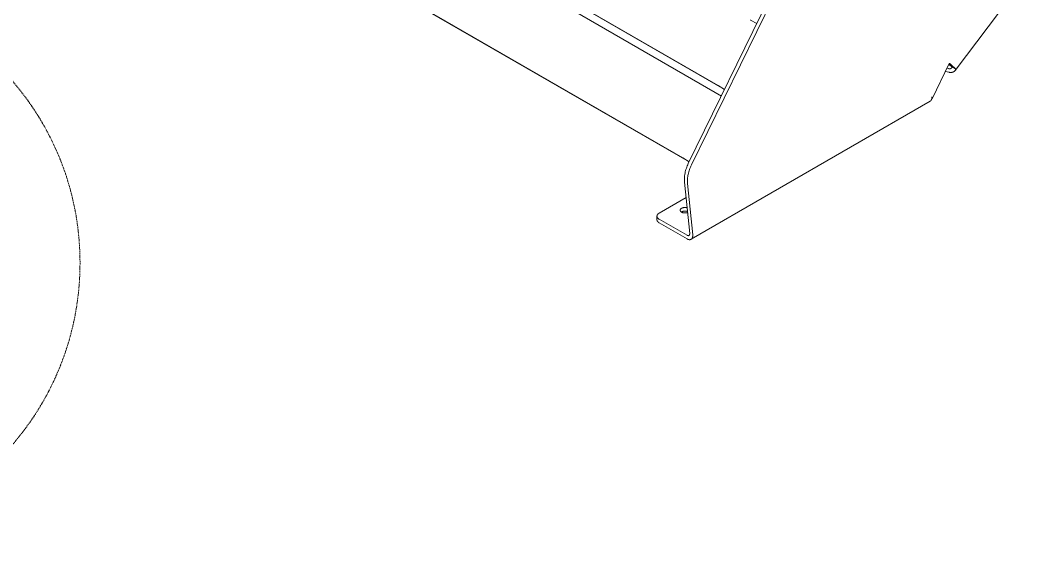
# Model space of a CAD drawing. Header units: millimetres. Extents: x 143 to 4970, y 293 to 3610.
# Drawn here: x 3321 to 4507, y 790 to 1408 of the extents above; entities that cross this region are included whole.
import ezdxf

# ---------------------------------------------------------------- set-up
doc = ezdxf.new("R2010")
doc.units = ezdxf.units.MM
doc.linetypes.add('HIDDEN', pattern=[1.905, 1.27, -0.635])
doc.layers.add('ZANO_R', color=7, linetype='Continuous', lineweight=0)
doc.layers.add('ZANO_R_przerywana', color=7, linetype='HIDDEN', lineweight=0)

msp = doc.modelspace()

# ---------------------------------------------------------------- linework, layer by layer
at = {"layer": 'ZANO_R'}
for p, q in [((3406.5, 1758.6), (4148.9, 1330)), ((3401.2, 1751.7), (4145.5, 1321.9)), ((4156.7, 1325.4), (3419.4, 1751)), ((3352.9, 1679.6), (4107, 1244.2)), ((4114.7, 1239.7), (3365.8, 1672)), ((4270.9, 1558.8), (4113.6, 1237.5)), ((4274.6, 1557.3), (4117.3, 1235.9)), ((4506.9, 1449.4), (4430, 1347.9)), ((4187.5, 1407.6), (4187.5, 1407.7)), ((4187.5, 1407.6), (4194.8, 1403.4)), ((4402.6, 1314.3), (4423.1, 1356.2)), ((4426.3, 1351.8), (4422.5, 1355.2)), ((4423.1, 1356.2), (4423.4, 1356)), ((4423.4, 1356), (4423.8, 1355.8)), ((4423.8, 1355.8), (4424.2, 1355.6)), ((4424.2, 1355.6), (4424.5, 1355.3)), ((4424.5, 1355.3), (4424.8, 1355.1)), ((4424.8, 1355.1), (4430.9, 1349.5)), ((4426.2, 1351.7), (4426.3, 1351.8)), ((4426.2, 1351.6), (4426.2, 1351.7)), ((4426.2, 1351.5), (4426.2, 1351.6)), ((4426.2, 1351.6), (4426.2, 1351.6)), ((4430.9, 1349.5), (4426.3, 1351.8)), ((4418.5, 1346.8), (4422.4, 1345.8)), ((4422.4, 1350.1), (4420.3, 1350.6)), ((4422.4, 1350.1), (4422.6, 1350)), ((4422.8, 1345.7), (4422.4, 1345.8)), ((4422.6, 1350), (4422.7, 1350)), ((4422.7, 1350), (4422.9, 1350)), ((4423.1, 1345.7), (4422.8, 1345.7)), ((4422.9, 1350), (4423, 1350)), ((4423, 1350), (4423, 1349.9)), ((4423, 1349.9), (4423.1, 1349.9)), ((4423.1, 1349.9), (4423.2, 1349.9)), ((4423.4, 1345.6), (4423.1, 1345.7)), ((4423.2, 1349.9), (4423.3, 1349.9)), ((4423.3, 1349.9), (4423.4, 1349.9)), ((4423.4, 1349.9), (4423.4, 1349.9)), ((4423.4, 1349.9), (4423.5, 1349.9)), ((4423.6, 1345.6), (4423.4, 1345.6)), ((4423.5, 1349.9), (4423.6, 1349.9)), ((4423.6, 1349.9), (4423.7, 1349.9)), ((4423.8, 1345.6), (4423.6, 1345.6)), ((4423.7, 1349.9), (4423.7, 1349.9)), ((4423.7, 1349.9), (4423.8, 1349.9)), ((4423.8, 1349.9), (4423.9, 1349.9)), ((4424, 1345.5), (4423.8, 1345.6)), ((4423.9, 1349.9), (4424, 1349.9)), ((4424, 1349.9), (4424.1, 1350)), ((4424.1, 1345.5), (4424, 1345.5)), ((4424.1, 1350), (4424.1, 1350)), ((4424.1, 1350), (4424.2, 1350)), ((4424.3, 1345.5), (4424.1, 1345.5)), ((4424.2, 1350), (4424.3, 1350)), ((4424.3, 1350), (4424.4, 1350)), ((4424.5, 1345.5), (4424.3, 1345.5)), ((4424.4, 1350), (4424.5, 1350.1)), ((4424.4, 1350), (4424.4, 1350)), ((4424.5, 1350.1), (4424.6, 1350.1)), ((4424.7, 1345.5), (4424.5, 1345.5)), ((4424.6, 1350.1), (4424.6, 1350.1)), ((4424.6, 1350.1), (4424.7, 1350.1)), ((4424.7, 1350.1), (4424.8, 1350.2)), ((4424.8, 1345.5), (4424.7, 1345.5)), ((4424.8, 1350.2), (4424.9, 1350.2)), ((4425, 1345.5), (4424.8, 1345.5)), ((4424.9, 1350.2), (4424.9, 1350.2)), ((4424.9, 1350.2), (4425, 1350.2)), ((4425, 1350.2), (4425, 1350.3)), ((4425, 1350.3), (4425.1, 1350.3)), ((4425.2, 1345.5), (4425, 1345.5)), ((4425.1, 1350.3), (4425.2, 1350.4)), ((4425.2, 1350.4), (4425.2, 1350.4)), ((4425.2, 1350.4), (4425.3, 1350.4)), ((4425.3, 1345.5), (4425.2, 1345.5)), ((4425.3, 1350.4), (4425.4, 1350.5)), ((4425.5, 1345.5), (4425.3, 1345.5)), ((4425.4, 1350.5), (4425.5, 1350.6)), ((4425.4, 1350.5), (4425.4, 1350.5)), ((4425.5, 1350.6), (4425.5, 1350.6)), ((4425.5, 1350.6), (4425.6, 1350.6)), ((4425.7, 1345.6), (4425.5, 1345.5)), ((4425.6, 1350.6), (4425.6, 1350.7)), ((4425.6, 1350.7), (4425.7, 1350.7)), ((4425.7, 1350.7), (4425.7, 1350.8)), ((4425.7, 1350.8), (4425.8, 1350.8)), ((4425.9, 1345.6), (4425.7, 1345.6)), ((4425.8, 1350.9), (4425.9, 1351)), ((4425.8, 1350.8), (4425.8, 1350.9)), ((4425.8, 1350.9), (4425.8, 1350.9)), ((4425.9, 1351), (4425.9, 1351.1)), ((4425.9, 1351.1), (4426, 1351.1)), ((4426, 1345.6), (4425.9, 1345.6)), ((4426, 1351.2), (4426.1, 1351.3)), ((4426, 1351.1), (4426, 1351.2)), ((4426, 1351.2), (4426, 1351.2)), ((4426.2, 1345.6), (4426, 1345.6)), ((4426.1, 1351.4), (4426.1, 1351.5)), ((4426.1, 1351.5), (4426.2, 1351.5)), ((4426.1, 1351.3), (4426.1, 1351.4)), ((4426.1, 1351.3), (4426.1, 1351.3)), ((4426.4, 1345.7), (4426.2, 1345.6)), ((4426.5, 1345.7), (4426.4, 1345.7)), ((4426.7, 1345.7), (4426.5, 1345.7)), ((4426.8, 1345.8), (4426.7, 1345.7)), ((4427, 1345.8), (4426.8, 1345.8)), ((4427.2, 1345.9), (4427, 1345.8)), ((4427.3, 1345.9), (4427.2, 1345.9)), ((4427.5, 1346), (4427.3, 1345.9)), ((4427.6, 1346), (4427.5, 1346)), ((4427.8, 1346.1), (4427.6, 1346)), ((4427.9, 1346.2), (4427.8, 1346.1)), ((4428.1, 1346.2), (4427.9, 1346.2)), ((4428.2, 1346.3), (4428.1, 1346.2)), ((4428.3, 1346.4), (4428.2, 1346.3)), ((4428.5, 1346.5), (4428.3, 1346.4)), ((4428.6, 1346.6), (4428.5, 1346.5)), ((4428.7, 1346.6), (4428.6, 1346.6)), ((4428.9, 1346.7), (4428.7, 1346.6)), ((4429, 1346.8), (4428.9, 1346.7)), ((4429.1, 1346.9), (4429, 1346.8)), ((4429.2, 1347), (4429.1, 1346.9)), ((4429.3, 1347.1), (4429.2, 1347)), ((4429.5, 1347.2), (4429.3, 1347.1)), ((4429.6, 1347.3), (4429.5, 1347.2)), ((4429.7, 1347.4), (4429.6, 1347.3)), ((4429.8, 1347.5), (4429.7, 1347.4)), ((4429.9, 1347.7), (4429.8, 1347.5)), ((4430, 1347.8), (4429.9, 1347.7)), ((4430.1, 1348), (4430, 1347.9)), ((4430, 1347.9), (4430, 1347.8)), ((4430.2, 1348.1), (4430.1, 1348)), ((4430.3, 1348.3), (4430.2, 1348.1)), ((4430.4, 1348.4), (4430.3, 1348.3)), ((4430.5, 1348.6), (4430.4, 1348.5)), ((4430.4, 1348.5), (4430.4, 1348.4)), ((4430.6, 1348.8), (4430.5, 1348.6)), ((4430.7, 1349), (4430.6, 1348.9)), ((4430.6, 1348.9), (4430.6, 1348.8)), ((4430.8, 1349.3), (4430.7, 1349.1)), ((4430.7, 1349.1), (4430.7, 1349)), ((4430.9, 1349.5), (4430.8, 1349.4)), ((4430.8, 1349.4), (4430.8, 1349.3)), ((4148.9, 1330), (4156.7, 1325.4)), ((4145.6, 1321.9), (4145.5, 1321.9)), ((4145.6, 1321.9), (4152.9, 1317.6)), ((4402.3, 1316.8), (4402.6, 1314.3)), ((4402.3, 1316.4), (4402.3, 1316.6)), ((4402.4, 1316.1), (4402.3, 1316.4)), ((4402.4, 1315.8), (4402.4, 1316.1)), ((4400.4, 1311.5), (4117, 1147.9)), ((4400.5, 1311.5), (4400.4, 1311.5)), ((4400.6, 1311.6), (4400.5, 1311.5)), ((4400.7, 1311.7), (4400.6, 1311.6)), ((4400.8, 1311.8), (4400.7, 1311.7)), ((4400.9, 1311.9), (4400.8, 1311.8)), ((4401, 1312), (4400.9, 1311.9)), ((4401.1, 1312.1), (4401, 1312)), ((4401.2, 1312.2), (4401.1, 1312.1)), ((4401.3, 1312.3), (4401.2, 1312.2)), ((4401.4, 1312.4), (4401.3, 1312.3)), ((4401.5, 1312.5), (4401.4, 1312.4)), ((4401.6, 1312.6), (4401.5, 1312.5)), ((4401.7, 1312.9), (4401.6, 1312.8)), ((4401.6, 1312.8), (4401.6, 1312.6)), ((4401.8, 1313), (4401.7, 1312.9)), ((4401.9, 1313.1), (4401.8, 1313)), ((4402, 1313.4), (4401.9, 1313.3)), ((4401.9, 1313.3), (4401.9, 1313.1)), ((4402.1, 1313.6), (4402, 1313.5)), ((4402, 1313.5), (4402, 1313.4)), ((4402.2, 1314), (4402.1, 1313.9)), ((4402.1, 1313.9), (4402.1, 1313.8)), ((4402.1, 1313.8), (4402.1, 1313.6)), ((4402.2, 1314.5), (4402.3, 1314.7)), ((4402.2, 1314.5), (4402.2, 1314.3)), ((4402.6, 1314.3), (4402.2, 1314.5)), ((4402.2, 1314.3), (4402.2, 1314.2)), ((4402.2, 1314.2), (4402.2, 1314)), ((4402.3, 1315.3), (4402.4, 1315.6)), ((4402.3, 1315), (4402.3, 1315.3)), ((4402.3, 1314.7), (4402.3, 1315)), ((4402.4, 1315.6), (4402.4, 1315.8)), ((4107, 1244.2), (4114.7, 1239.7)), ((4111.9, 1233.4), (4111.4, 1232)), ((4112.4, 1234.8), (4111.9, 1233.4)), ((4113, 1236.1), (4112.4, 1234.8)), ((4113.6, 1237.5), (4113, 1236.1)), ((4116.1, 1233.2), (4115.5, 1231.8)), ((4116.6, 1234.6), (4116.1, 1233.2)), ((4117.3, 1235.9), (4116.6, 1234.6)), ((4109.2, 1222.1), (4109.1, 1221.4)), ((4109.1, 1221.4), (4109.1, 1220.7)), ((4109.3, 1222.8), (4109.2, 1222.1)), ((4109.4, 1224.2), (4109.3, 1223.5)), ((4109.3, 1223.5), (4109.3, 1222.8)), ((4109.5, 1224.9), (4109.4, 1224.2)), ((4109.8, 1226.3), (4109.5, 1224.9)), ((4110.1, 1227.8), (4109.8, 1226.3)), ((4110.5, 1229.2), (4110.1, 1227.8)), ((4110.9, 1230.6), (4110.5, 1229.2)), ((4111.4, 1232), (4110.9, 1230.6)), ((4112.9, 1221.2), (4112.8, 1220.5)), ((4113, 1221.9), (4112.9, 1221.2)), ((4113.1, 1222.6), (4113, 1221.9)), ((4113.2, 1223.3), (4113.1, 1222.6)), ((4113.5, 1224.7), (4113.2, 1223.3)), ((4113.8, 1226.2), (4113.5, 1224.7)), ((4114.1, 1227.6), (4113.8, 1226.2)), ((4114.5, 1229), (4114.1, 1227.6)), ((4115, 1230.4), (4114.5, 1229)), ((4115.5, 1231.8), (4115, 1230.4)), ((4109.1, 1220.7), (4109, 1220)), ((4109, 1220), (4109, 1219.3)), ((4109, 1219.3), (4109, 1218.6)), ((4109, 1218.6), (4109, 1218)), ((4109, 1218), (4109, 1217.3)), ((4109, 1217.3), (4109.1, 1216.7)), ((4109.1, 1216.7), (4109.1, 1216)), ((4109.1, 1216), (4109.2, 1215.4)), ((4109.2, 1215.4), (4115.3, 1154.8)), ((4112.8, 1219.8), (4112.7, 1219.1)), ((4112.7, 1219.1), (4112.7, 1218.4)), ((4112.7, 1218.4), (4112.7, 1217.7)), ((4112.7, 1217.7), (4112.7, 1217.1)), ((4112.7, 1217.1), (4112.7, 1216.4)), ((4112.7, 1216.4), (4112.7, 1215.7)), ((4112.7, 1215.7), (4112.7, 1215.1)), ((4112.7, 1215.1), (4112.8, 1214.4)), ((4112.8, 1220.5), (4112.8, 1219.8)), ((4112.8, 1214.4), (4112.8, 1213.8)), ((4112.8, 1213.8), (4118.9, 1153.2)), ((4079.1, 1178.8), (4111, 1197.2)), ((4076.5, 1175.5), (4076.5, 1175.6)), ((4076.5, 1175.6), (4076.6, 1175.6)), ((4076.5, 1175.4), (4076.5, 1175.5)), ((4076.5, 1175.3), (4076.5, 1175.4)), ((4076.5, 1175.4), (4076.5, 1175.4)), ((4076.5, 1175.2), (4076.5, 1175.3)), ((4076.5, 1171), (4076.5, 1175.2)), ((4076.5, 1175.1), (4076.5, 1175.2)), ((4076.5, 1175.2), (4076.5, 1175.2)), ((4076.5, 1175), (4076.5, 1175.1)), ((4076.5, 1174.9), (4076.5, 1175)), ((4076.5, 1175), (4076.5, 1175)), ((4076.6, 1174.8), (4076.5, 1174.9)), ((4076.6, 1176), (4076.6, 1176.1)), ((4076.6, 1176.1), (4076.7, 1176.1)), ((4076.6, 1175.9), (4076.6, 1176)), ((4076.6, 1175.8), (4076.6, 1175.9)), ((4076.6, 1175.9), (4076.6, 1175.9)), ((4076.6, 1175.7), (4076.6, 1175.8)), ((4076.6, 1175.8), (4076.6, 1175.8)), ((4076.6, 1175.6), (4076.6, 1175.7)), ((4076.6, 1174.7), (4076.6, 1174.8)), ((4076.6, 1174.8), (4076.6, 1174.8)), ((4076.6, 1174.6), (4076.6, 1174.7)), ((4076.6, 1174.7), (4076.6, 1174.7)), ((4076.6, 1174.5), (4076.6, 1174.6)), ((4076.6, 1174.4), (4076.6, 1174.5)), ((4076.6, 1174.5), (4076.6, 1174.5)), ((4076.7, 1174.3), (4076.6, 1174.4)), ((4076.7, 1176.3), (4076.8, 1176.4)), ((4076.7, 1176.2), (4076.7, 1176.3)), ((4076.7, 1176.3), (4076.7, 1176.3)), ((4076.7, 1176.1), (4076.7, 1176.2)), ((4076.7, 1174.2), (4076.7, 1174.3)), ((4076.7, 1174.3), (4076.7, 1174.3)), ((4076.7, 1174.1), (4076.7, 1174.2)), ((4076.8, 1174.1), (4076.7, 1174.1)), ((4076.8, 1176.5), (4076.8, 1176.6)), ((4076.8, 1176.6), (4076.9, 1176.6)), ((4076.8, 1176.4), (4076.8, 1176.5)), ((4076.8, 1176.4), (4076.8, 1176.4)), ((4076.8, 1174), (4076.8, 1174.1)), ((4076.8, 1173.9), (4076.8, 1174)), ((4076.8, 1174), (4076.8, 1174)), ((4076.9, 1173.8), (4076.8, 1173.9)), ((4076.9, 1176.7), (4076.9, 1176.8)), ((4076.9, 1176.8), (4077, 1176.8)), ((4076.9, 1176.6), (4076.9, 1176.7)), ((4076.9, 1173.7), (4076.9, 1173.8)), ((4076.9, 1173.8), (4076.9, 1173.8)), ((4077, 1173.7), (4076.9, 1173.7)), ((4077, 1176.9), (4077.1, 1177)), ((4077, 1176.8), (4077, 1176.9)), ((4077, 1176.9), (4077, 1176.9)), ((4077.1, 1177), (4077.2, 1177.1)), ((4077.2, 1177.2), (4077.3, 1177.3)), ((4077.2, 1177.1), (4077.2, 1177.2)), ((4077.3, 1177.3), (4077.4, 1177.4)), ((4077.4, 1177.4), (4077.5, 1177.6)), ((4077.5, 1177.6), (4077.6, 1177.7)), ((4077.6, 1177.7), (4077.7, 1177.8)), ((4077.7, 1177.8), (4077.8, 1177.9)), ((4077.8, 1177.9), (4077.9, 1178)), ((4077.9, 1178), (4078, 1178.1)), ((4078, 1178.1), (4078.2, 1178.2)), ((4078.2, 1178.2), (4078.3, 1178.3)), ((4078.3, 1178.3), (4078.4, 1178.3)), ((4078.4, 1178.3), (4078.5, 1178.4)), ((4078.5, 1178.4), (4078.7, 1178.5)), ((4078.7, 1178.5), (4078.8, 1178.6)), ((4078.8, 1178.6), (4078.9, 1178.7)), ((4078.9, 1178.7), (4079.1, 1178.8)), ((4104.1, 1182.5), (4104, 1182.5)), ((4104, 1182.5), (4104, 1182.4)), ((4104, 1182.4), (4104, 1182.4)), ((4104, 1182.4), (4104, 1182.3)), ((4104, 1182.3), (4104, 1182.3)), ((4104, 1182.3), (4104, 1182.3)), ((4104, 1182.3), (4104, 1182.2)), ((4104, 1182.2), (4104, 1182.2)), ((4104, 1182.2), (4104, 1182.1)), ((4104, 1182.1), (4104.1, 1182.1)), ((4104.2, 1183), (4104.1, 1182.9)), ((4104.1, 1182.9), (4104.1, 1182.9)), ((4104.1, 1182.9), (4104.1, 1182.8)), ((4104.1, 1182.8), (4104.1, 1182.8)), ((4104.1, 1182.8), (4104.1, 1182.8)), ((4104.1, 1182.8), (4104.1, 1182.7)), ((4104.1, 1182.7), (4104.1, 1182.7)), ((4104.1, 1182.7), (4104.1, 1182.6)), ((4104.1, 1182.6), (4104.1, 1182.6)), ((4104.1, 1182.6), (4104.1, 1182.6)), ((4104.1, 1182.6), (4104.1, 1182.5)), ((4104.1, 1182.1), (4104.1, 1182.1)), ((4104.1, 1182.1), (4104.1, 1182)), ((4104.1, 1182), (4104.1, 1182)), ((4104.1, 1182), (4104.1, 1181.9)), ((4104.1, 1181.9), (4104.1, 1181.9)), ((4104.1, 1181.9), (4104.1, 1181.8)), ((4104.1, 1181.8), (4104.1, 1181.8)), ((4104.1, 1181.8), (4104.1, 1181.8)), ((4104.1, 1181.8), (4104.1, 1181.7)), ((4104.1, 1181.7), (4104.1, 1181.7)), ((4104.1, 1181.7), (4104.2, 1181.6)), ((4104.3, 1183.2), (4104.2, 1183.2)), ((4104.2, 1183.2), (4104.2, 1183.1)), ((4104.2, 1183.1), (4104.2, 1183.1)), ((4104.2, 1183.1), (4104.2, 1183)), ((4104.2, 1183), (4104.2, 1183)), ((4104.2, 1183), (4104.2, 1183)), ((4104.2, 1181.6), (4104.2, 1181.6)), ((4104.2, 1181.6), (4104.2, 1181.6)), ((4104.2, 1181.6), (4104.2, 1181.5)), ((4104.2, 1181.5), (4104.2, 1181.5)), ((4104.2, 1181.5), (4104.2, 1181.4)), ((4104.2, 1181.4), (4104.3, 1181.4)), ((4104.4, 1183.4), (4104.3, 1183.4)), ((4104.3, 1183.4), (4104.3, 1183.3)), ((4104.3, 1183.3), (4104.3, 1183.3)), ((4104.3, 1183.3), (4104.3, 1183.2)), ((4104.3, 1183.2), (4104.3, 1183.2)), ((4104.3, 1181.4), (4104.3, 1181.4)), ((4104.3, 1181.4), (4104.3, 1181.3)), ((4104.3, 1181.3), (4104.3, 1181.3)), ((4104.3, 1181.3), (4104.3, 1181.2)), ((4104.3, 1181.2), (4104.4, 1181.2)), ((4104.5, 1183.6), (4104.4, 1183.5)), ((4104.4, 1183.5), (4104.4, 1183.4)), ((4104.4, 1183.4), (4104.4, 1183.4)), ((4104.4, 1181.2), (4104.4, 1181.2)), ((4104.4, 1181.2), (4104.4, 1181.1)), ((4104.4, 1181.1), (4104.5, 1181)), ((4104.6, 1183.7), (4104.5, 1183.6)), ((4104.5, 1181), (4104.6, 1180.9)), ((4104.7, 1183.8), (4104.6, 1183.7)), ((4104.6, 1183.7), (4104.6, 1183.7)), ((4104.6, 1180.9), (4104.6, 1180.9)), ((4104.6, 1180.9), (4104.7, 1180.8)), ((4104.8, 1183.9), (4104.7, 1183.9)), ((4104.7, 1183.9), (4104.7, 1183.8)), ((4104.7, 1180.8), (4104.7, 1180.7)), ((4104.7, 1180.7), (4104.8, 1180.7)), ((4104.9, 1184), (4104.8, 1183.9)), ((4104.8, 1180.7), (4104.9, 1180.6)), ((4105, 1184.1), (4104.9, 1184)), ((4104.9, 1180.6), (4105, 1180.5)), ((4105.1, 1184.2), (4105, 1184.1)), ((4105, 1184.1), (4105, 1184.1)), ((4105, 1180.5), (4105, 1180.5)), ((4105, 1180.5), (4105.1, 1180.4)), ((4105.2, 1184.3), (4105.1, 1184.2)), ((4105.1, 1180.4), (4105.2, 1180.3)), ((4105.3, 1184.3), (4105.2, 1184.3)), ((4105.2, 1180.3), (4105.3, 1180.3)), ((4105.4, 1184.4), (4105.3, 1184.4)), ((4105.3, 1184.4), (4105.3, 1184.3)), ((4105.3, 1180.3), (4105.3, 1180.2)), ((4105.3, 1180.2), (4105.4, 1180.2)), ((4105.5, 1184.5), (4105.4, 1184.4)), ((4105.5, 1180.3), (4105.4, 1180.2)), ((4105.4, 1180.2), (4105.5, 1180.1)), ((4105.6, 1184.5), (4105.5, 1184.5)), ((4105.7, 1180.4), (4105.5, 1180.3)), ((4105.5, 1180.1), (4105.6, 1180.1)), ((4105.7, 1184.6), (4105.6, 1184.5)), ((4105.6, 1180.1), (4105.7, 1180)), ((4106, 1184.7), (4105.7, 1184.6)), ((4105.7, 1180.4), (4106, 1180.5)), ((4105.7, 1180), (4105.8, 1179.9)), ((4105.8, 1179.9), (4106, 1179.8)), ((4106.2, 1184.9), (4106, 1184.7)), ((4106, 1180.5), (4106.2, 1180.6)), ((4106, 1179.8), (4106.2, 1179.8)), ((4106.5, 1185), (4106.2, 1184.9)), ((4106.2, 1180.6), (4106.5, 1180.7)), ((4106.2, 1179.8), (4106.4, 1179.7)), ((4106.4, 1179.7), (4106.5, 1179.6)), ((4106.8, 1185.1), (4106.5, 1185)), ((4106.5, 1180.7), (4106.8, 1180.8)), ((4106.5, 1179.6), (4106.7, 1179.5)), ((4106.7, 1179.5), (4106.9, 1179.5)), ((4107.1, 1185.2), (4106.8, 1185.1)), ((4106.8, 1180.8), (4107.1, 1180.9)), ((4106.9, 1179.5), (4107.2, 1179.4)), ((4107.4, 1185.3), (4107.1, 1185.2)), ((4107.1, 1180.9), (4107.4, 1181)), ((4107.2, 1179.4), (4107.4, 1179.3)), ((4107.7, 1185.3), (4107.4, 1185.3)), ((4107.4, 1181), (4107.6, 1181.1)), ((4107.4, 1179.3), (4107.6, 1179.3)), ((4107.6, 1181.1), (4107.9, 1181.1)), ((4107.6, 1179.3), (4107.8, 1179.2)), ((4108, 1185.4), (4107.7, 1185.3)), ((4107.8, 1179.2), (4108.1, 1179.2)), ((4107.9, 1181.1), (4108.2, 1181.2)), ((4108.3, 1185.4), (4108, 1185.4)), ((4108.1, 1179.2), (4108.3, 1179.2)), ((4108.2, 1181.2), (4108.5, 1181.2)), ((4108.6, 1185.5), (4108.3, 1185.4)), ((4108.3, 1179.2), (4108.5, 1179.1)), ((4108.5, 1181.2), (4108.8, 1181.3)), ((4108.5, 1179.1), (4108.8, 1179.1)), ((4108.9, 1185.5), (4108.6, 1185.5)), ((4108.8, 1181.3), (4109.1, 1181.3)), ((4108.8, 1179.1), (4109, 1179.1)), ((4109.2, 1185.5), (4108.9, 1185.5)), ((4109, 1179.1), (4109.3, 1179.1)), ((4109.1, 1181.3), (4109.4, 1181.3)), ((4109.5, 1185.6), (4109.2, 1185.5)), ((4109.3, 1179.1), (4109.5, 1179.1)), ((4109.4, 1181.3), (4109.7, 1181.3)), ((4109.8, 1185.6), (4109.5, 1185.6)), ((4109.5, 1179.1), (4109.8, 1179.1)), ((4109.7, 1181.3), (4110, 1181.3)), ((4110.1, 1185.6), (4109.8, 1185.6)), ((4109.8, 1179.1), (4110, 1179.1)), ((4110, 1181.3), (4110.3, 1181.3)), ((4110, 1179.1), (4110.3, 1179.1)), ((4110.4, 1185.5), (4110.1, 1185.6)), ((4110.3, 1181.3), (4110.6, 1181.3)), ((4110.3, 1179.1), (4110.5, 1179.1)), ((4110.7, 1185.5), (4110.4, 1185.5)), ((4110.5, 1179.1), (4110.8, 1179.1)), ((4110.6, 1181.3), (4110.9, 1181.2)), ((4111, 1185.5), (4110.7, 1185.5)), ((4110.8, 1179.1), (4111, 1179.1)), ((4110.9, 1181.2), (4111.2, 1181.2)), ((4111.3, 1185.4), (4111, 1185.5)), ((4111, 1179.1), (4111.3, 1179.2)), ((4111.2, 1181.2), (4111.5, 1181.1)), ((4111.6, 1185.4), (4111.3, 1185.4)), ((4111.3, 1179.2), (4111.5, 1179.2)), ((4111.5, 1181.1), (4111.8, 1181.1)), ((4111.5, 1179.2), (4111.7, 1179.3)), ((4111.9, 1185.3), (4111.6, 1185.4)), ((4111.7, 1179.3), (4111.9, 1179.3)), ((4111.8, 1181.1), (4112.1, 1181)), ((4112.2, 1185.2), (4111.9, 1185.3)), ((4111.9, 1179.3), (4112.2, 1179.4)), ((4112.1, 1181), (4112.4, 1180.9)), ((4112.2, 1179.4), (4112.4, 1179.5)), ((4112.4, 1180.9), (4112.6, 1180.8)), ((4112.4, 1179.5), (4112.6, 1179.5)), ((4112.6, 1179.5), (4112.8, 1179.6)), ((4076.5, 1170.9), (4076.5, 1171)), ((4076.5, 1170.8), (4076.5, 1170.9)), ((4076.5, 1170.9), (4076.5, 1170.9)), ((4076.5, 1170.7), (4076.5, 1170.8)), ((4076.6, 1170.6), (4076.5, 1170.7)), ((4076.5, 1170.7), (4076.5, 1170.7)), ((4076.6, 1170.5), (4076.6, 1170.6)), ((4076.6, 1170.4), (4076.6, 1170.5)), ((4076.6, 1170.5), (4076.6, 1170.5)), ((4076.6, 1170.3), (4076.6, 1170.4)), ((4076.6, 1170.2), (4076.6, 1170.3)), ((4076.6, 1170.3), (4076.6, 1170.3)), ((4076.7, 1170.1), (4076.6, 1170.2)), ((4076.6, 1170.2), (4076.6, 1170.2)), ((4076.7, 1170), (4076.7, 1170.1)), ((4076.7, 1169.9), (4076.7, 1170)), ((4076.7, 1170), (4076.7, 1170)), ((4076.8, 1169.8), (4076.7, 1169.9)), ((4076.8, 1169.7), (4076.8, 1169.8)), ((4076.8, 1169.8), (4076.8, 1169.8)), ((4076.9, 1169.6), (4076.8, 1169.7)), ((4076.8, 1169.7), (4076.8, 1169.7)), ((4076.9, 1169.5), (4076.9, 1169.6)), ((4077, 1169.4), (4076.9, 1169.5)), ((4076.9, 1169.5), (4076.9, 1169.5)), ((4077, 1173.6), (4077, 1173.7)), ((4077, 1173.5), (4077, 1173.6)), ((4077.1, 1173.5), (4077, 1173.5)), ((4077, 1169.3), (4077, 1169.4)), ((4077, 1169.4), (4077, 1169.4)), ((4077.1, 1169.2), (4077, 1169.3)), ((4077.2, 1173.4), (4077.1, 1173.5)), ((4077.2, 1169.1), (4077.1, 1169.2)), ((4077.2, 1173.2), (4077.2, 1173.4)), ((4077.3, 1173.1), (4077.2, 1173.2)), ((4077.2, 1169), (4077.2, 1169.1)), ((4077.3, 1168.9), (4077.2, 1169)), ((4077.4, 1173), (4077.3, 1173.1)), ((4077.4, 1168.8), (4077.3, 1168.9)), ((4077.5, 1172.9), (4077.4, 1173)), ((4077.5, 1168.7), (4077.4, 1168.8)), ((4077.6, 1172.8), (4077.5, 1172.9)), ((4077.6, 1168.6), (4077.5, 1168.7)), ((4077.7, 1172.7), (4077.6, 1172.8)), ((4077.7, 1168.5), (4077.6, 1168.6)), ((4077.8, 1172.6), (4077.7, 1172.7)), ((4077.8, 1168.4), (4077.7, 1168.5)), ((4077.9, 1172.5), (4077.8, 1172.6)), ((4077.9, 1168.3), (4077.8, 1168.4)), ((4078, 1172.4), (4077.9, 1172.5)), ((4078, 1168.2), (4077.9, 1168.3)), ((4078.2, 1172.3), (4078, 1172.4)), ((4078.2, 1168.1), (4078, 1168.2)), ((4078.3, 1172.2), (4078.2, 1172.3)), ((4078.3, 1168), (4078.2, 1168.1)), ((4078.4, 1172.1), (4078.3, 1172.2)), ((4078.4, 1167.9), (4078.3, 1168)), ((4078.5, 1172), (4078.4, 1172.1)), ((4078.5, 1167.8), (4078.4, 1167.9)), ((4078.7, 1171.9), (4078.5, 1172)), ((4078.7, 1167.7), (4078.5, 1167.8)), ((4078.8, 1171.9), (4078.7, 1171.9)), ((4078.8, 1167.6), (4078.7, 1167.7)), ((4078.9, 1171.8), (4078.8, 1171.9)), ((4078.9, 1167.5), (4078.8, 1167.6)), ((4079.1, 1171.7), (4078.9, 1171.8)), ((4079.1, 1167.5), (4078.9, 1167.5)), ((4112.2, 1152.6), (4079.1, 1171.7)), ((4079.1, 1167.5), (4112.2, 1148.3)), ((4112.2, 1152.6), (4112.3, 1152.5)), ((4112.3, 1152.5), (4112.4, 1152.5)), ((4112.4, 1152.5), (4112.5, 1152.4)), ((4112.5, 1152.4), (4112.5, 1152.4)), ((4112.5, 1152.4), (4112.6, 1152.4)), ((4112.6, 1152.4), (4112.7, 1152.3)), ((4112.7, 1152.3), (4112.8, 1152.3)), ((4112.8, 1152.3), (4112.9, 1152.3)), ((4112.9, 1152.3), (4112.9, 1152.2)), ((4112.9, 1152.2), (4113, 1152.2)), ((4113, 1152.2), (4113.1, 1152.2)), ((4113.1, 1152.2), (4113.2, 1152.2)), ((4113.2, 1152.2), (4113.2, 1152.2)), ((4113.2, 1152.2), (4113.3, 1152.2)), ((4113.3, 1152.2), (4113.4, 1152.2)), ((4113.4, 1152.2), (4113.4, 1152.1)), ((4113.4, 1152.1), (4113.4, 1152.1)), ((4113.4, 1152.1), (4113.5, 1152.1)), ((4113.5, 1152.1), (4113.5, 1152.1)), ((4113.5, 1152.1), (4113.5, 1152.1)), ((4113.5, 1152.1), (4113.6, 1152.1)), ((4113.6, 1152.1), (4113.6, 1152.1)), ((4113.6, 1152.1), (4113.7, 1152.1)), ((4113.7, 1152.1), (4113.7, 1152.1)), ((4113.7, 1152.1), (4113.7, 1152.1)), ((4113.7, 1152.1), (4113.8, 1152.1)), ((4113.8, 1152.1), (4113.8, 1152.2)), ((4113.8, 1152.2), (4113.8, 1152.2)), ((4113.8, 1152.2), (4113.9, 1152.2)), ((4113.9, 1152.2), (4113.9, 1152.2)), ((4113.9, 1152.2), (4113.9, 1152.2)), ((4113.9, 1152.2), (4114, 1152.2)), ((4114, 1152.2), (4114, 1152.2)), ((4114, 1152.2), (4114, 1152.2)), ((4114, 1152.2), (4114.1, 1152.2)), ((4114.1, 1152.2), (4114.1, 1152.2)), ((4114.1, 1152.2), (4114.1, 1152.2)), ((4114.1, 1152.2), (4114.2, 1152.2)), ((4114.2, 1152.2), (4114.2, 1152.3)), ((4114.2, 1152.3), (4114.2, 1152.3)), ((4114.2, 1152.3), (4114.3, 1152.3)), ((4114.3, 1152.3), (4114.3, 1152.3)), ((4114.3, 1152.3), (4114.3, 1152.3)), ((4114.3, 1152.3), (4114.3, 1152.3)), ((4114.3, 1152.3), (4114.4, 1152.3)), ((4114.4, 1152.3), (4114.4, 1152.4)), ((4114.4, 1152.4), (4114.4, 1152.4)), ((4114.4, 1152.4), (4114.5, 1152.4)), ((4114.5, 1152.4), (4114.6, 1152.5)), ((4114.5, 1152.4), (4114.5, 1152.4)), ((4114.5, 1152.4), (4114.5, 1152.4)), ((4114.5, 1152.4), (4114.5, 1152.4)), ((4114.6, 1152.5), (4114.7, 1152.6)), ((4114.6, 1152.5), (4114.6, 1152.5)), ((4114.6, 1152.5), (4114.6, 1152.5)), ((4114.6, 1152.5), (4114.6, 1152.5)), ((4114.7, 1152.6), (4114.7, 1152.6)), ((4114.7, 1152.6), (4114.7, 1152.6)), ((4114.7, 1152.6), (4114.7, 1152.6)), ((4114.7, 1152.6), (4114.8, 1152.6)), ((4114.8, 1152.7), (4114.8, 1152.8)), ((4114.8, 1152.8), (4114.9, 1152.8)), ((4114.8, 1152.6), (4114.8, 1152.7)), ((4114.8, 1152.7), (4114.8, 1152.7)), ((4114.8, 1152.7), (4114.8, 1152.7)), ((4114.9, 1152.8), (4114.9, 1152.9)), ((4114.9, 1152.9), (4114.9, 1152.9)), ((4114.9, 1152.9), (4115, 1152.9)), ((4114.9, 1152.8), (4114.9, 1152.8)), ((4114.9, 1152.8), (4114.9, 1152.8)), ((4115, 1153), (4115, 1153.1)), ((4115, 1153.1), (4115, 1153.1)), ((4115, 1153.1), (4115.1, 1153.1)), ((4115, 1152.9), (4115, 1153)), ((4115, 1153), (4115, 1153)), ((4115, 1153), (4115, 1153)), ((4115.1, 1153.3), (4115.1, 1153.4)), ((4115.1, 1153.4), (4115.2, 1153.4)), ((4115.1, 1153.2), (4115.1, 1153.3)), ((4115.1, 1153.1), (4115.1, 1153.2)), ((4115.1, 1153.2), (4115.1, 1153.2)), ((4115.2, 1153.8), (4115.3, 1153.9)), ((4115.2, 1153.7), (4115.2, 1153.8)), ((4115.2, 1153.8), (4115.2, 1153.8)), ((4115.2, 1153.6), (4115.2, 1153.7)), ((4115.2, 1153.5), (4115.2, 1153.6)), ((4115.2, 1153.4), (4115.2, 1153.5)), ((4115.3, 1154.7), (4115.3, 1154.8)), ((4115.3, 1154.6), (4115.3, 1154.7)), ((4115.3, 1154.5), (4115.3, 1154.6)), ((4115.3, 1154.4), (4115.3, 1154.5)), ((4115.3, 1154.3), (4115.3, 1154.4)), ((4115.3, 1154.2), (4115.3, 1154.3)), ((4115.3, 1154.1), (4115.3, 1154.2)), ((4115.3, 1154), (4115.3, 1154.1)), ((4115.3, 1153.9), (4115.3, 1154)), ((4118.7, 1150.2), (4118.6, 1150.1)), ((4118.6, 1150.1), (4118.6, 1149.9)), ((4118.8, 1150.6), (4118.7, 1150.4)), ((4118.7, 1150.4), (4118.7, 1150.2)), ((4118.9, 1151), (4118.8, 1150.8)), ((4118.8, 1150.8), (4118.8, 1150.6)), ((4118.9, 1153.2), (4118.9, 1153)), ((4118.9, 1153), (4118.9, 1152.8)), ((4118.9, 1152.8), (4118.9, 1152.6)), ((4118.9, 1152.6), (4118.9, 1152.3)), ((4118.9, 1152.3), (4118.9, 1152.1)), ((4118.9, 1152.1), (4118.9, 1151.9)), ((4118.9, 1151.9), (4118.9, 1151.7)), ((4118.9, 1151.7), (4118.9, 1151.5)), ((4118.9, 1151.5), (4118.9, 1151.3)), ((4118.9, 1151.3), (4118.9, 1151.2)), ((4118.9, 1151.2), (4118.9, 1151)), ((4112.4, 1148.2), (4112.2, 1148.3)), ((4112.6, 1148.1), (4112.4, 1148.2)), ((4112.7, 1148), (4112.6, 1148.1)), ((4112.9, 1148), (4112.7, 1148)), ((4113.1, 1147.9), (4112.9, 1148)), ((4113.3, 1147.8), (4113.1, 1147.9)), ((4113.4, 1147.7), (4113.3, 1147.8)), ((4113.6, 1147.7), (4113.4, 1147.7)), ((4113.8, 1147.6), (4113.6, 1147.7)), ((4114, 1147.6), (4113.8, 1147.6)), ((4114.1, 1147.5), (4114, 1147.6)), ((4114.3, 1147.5), (4114.1, 1147.5)), ((4114.5, 1147.5), (4114.3, 1147.5)), ((4114.6, 1147.4), (4114.5, 1147.5)), ((4114.7, 1147.4), (4114.6, 1147.4)), ((4114.8, 1147.4), (4114.7, 1147.4)), ((4114.9, 1147.4), (4114.8, 1147.4)), ((4115, 1147.4), (4114.9, 1147.4)), ((4115.1, 1147.4), (4115, 1147.4)), ((4115.2, 1147.4), (4115.1, 1147.4)), ((4115.1, 1147.4), (4115.1, 1147.4)), ((4115.3, 1147.4), (4115.2, 1147.4)), ((4115.4, 1147.4), (4115.3, 1147.4)), ((4115.5, 1147.4), (4115.4, 1147.4)), ((4115.6, 1147.4), (4115.5, 1147.4)), ((4115.5, 1147.4), (4115.5, 1147.4)), ((4115.7, 1147.4), (4115.6, 1147.4)), ((4115.8, 1147.4), (4115.7, 1147.4)), ((4115.9, 1147.4), (4115.8, 1147.4)), ((4116, 1147.5), (4115.9, 1147.5)), ((4115.9, 1147.5), (4115.9, 1147.4)), ((4116.1, 1147.5), (4116, 1147.5)), ((4116.2, 1147.5), (4116.1, 1147.5)), ((4116.3, 1147.5), (4116.2, 1147.5)), ((4116.2, 1147.5), (4116.2, 1147.5)), ((4116.4, 1147.6), (4116.3, 1147.5)), ((4116.5, 1147.6), (4116.4, 1147.6)), ((4116.4, 1147.6), (4116.4, 1147.6)), ((4116.6, 1147.6), (4116.5, 1147.6)), ((4116.7, 1147.7), (4116.6, 1147.7)), ((4116.6, 1147.7), (4116.6, 1147.6)), ((4116.8, 1147.7), (4116.7, 1147.7)), ((4116.9, 1147.8), (4116.8, 1147.8)), ((4116.8, 1147.8), (4116.8, 1147.7)), ((4117, 1147.8), (4116.9, 1147.8)), ((4117.1, 1147.9), (4117, 1147.9)), ((4117, 1147.9), (4117, 1147.8)), ((4117.2, 1148), (4117.1, 1147.9)), ((4117.1, 1147.9), (4117.1, 1147.9)), ((4117.3, 1148), (4117.2, 1148)), ((4117.4, 1148.1), (4117.3, 1148.1)), ((4117.3, 1148.1), (4117.3, 1148)), ((4117.5, 1148.2), (4117.4, 1148.2)), ((4117.4, 1148.2), (4117.4, 1148.1)), ((4117.6, 1148.3), (4117.5, 1148.3)), ((4117.5, 1148.3), (4117.5, 1148.2)), ((4117.7, 1148.4), (4117.6, 1148.4)), ((4117.6, 1148.4), (4117.6, 1148.3)), ((4117.8, 1148.5), (4117.7, 1148.5)), ((4117.7, 1148.5), (4117.7, 1148.4)), ((4117.9, 1148.6), (4117.8, 1148.6)), ((4117.8, 1148.6), (4117.8, 1148.5)), ((4118, 1148.8), (4117.9, 1148.7)), ((4117.9, 1148.7), (4117.9, 1148.6)), ((4118.1, 1148.9), (4118, 1148.8)), ((4118, 1148.8), (4118, 1148.8)), ((4118.2, 1149), (4118.1, 1148.9)), ((4118.1, 1148.9), (4118.1, 1148.9)), ((4118.3, 1149.2), (4118.2, 1149.1)), ((4118.2, 1149.1), (4118.2, 1149.1)), ((4118.2, 1149.1), (4118.2, 1149)), ((4118.4, 1149.4), (4118.3, 1149.3)), ((4118.3, 1149.3), (4118.3, 1149.2)), ((4118.5, 1149.6), (4118.4, 1149.5)), ((4118.4, 1149.5), (4118.4, 1149.4)), ((4118.4, 1149.4), (4118.4, 1149.4)), ((4118.6, 1149.9), (4118.5, 1149.7)), ((4118.5, 1149.7), (4118.5, 1149.7)), ((4118.5, 1149.7), (4118.5, 1149.6))]:
    msp.add_line(p, q, dxfattribs=at)
at = {"layer": 'ZANO_R_przerywana', "color": 1}
msp.add_circle((3062.9, 1120), 329.6, dxfattribs=at)

doc.saveas('drawing.dxf')
